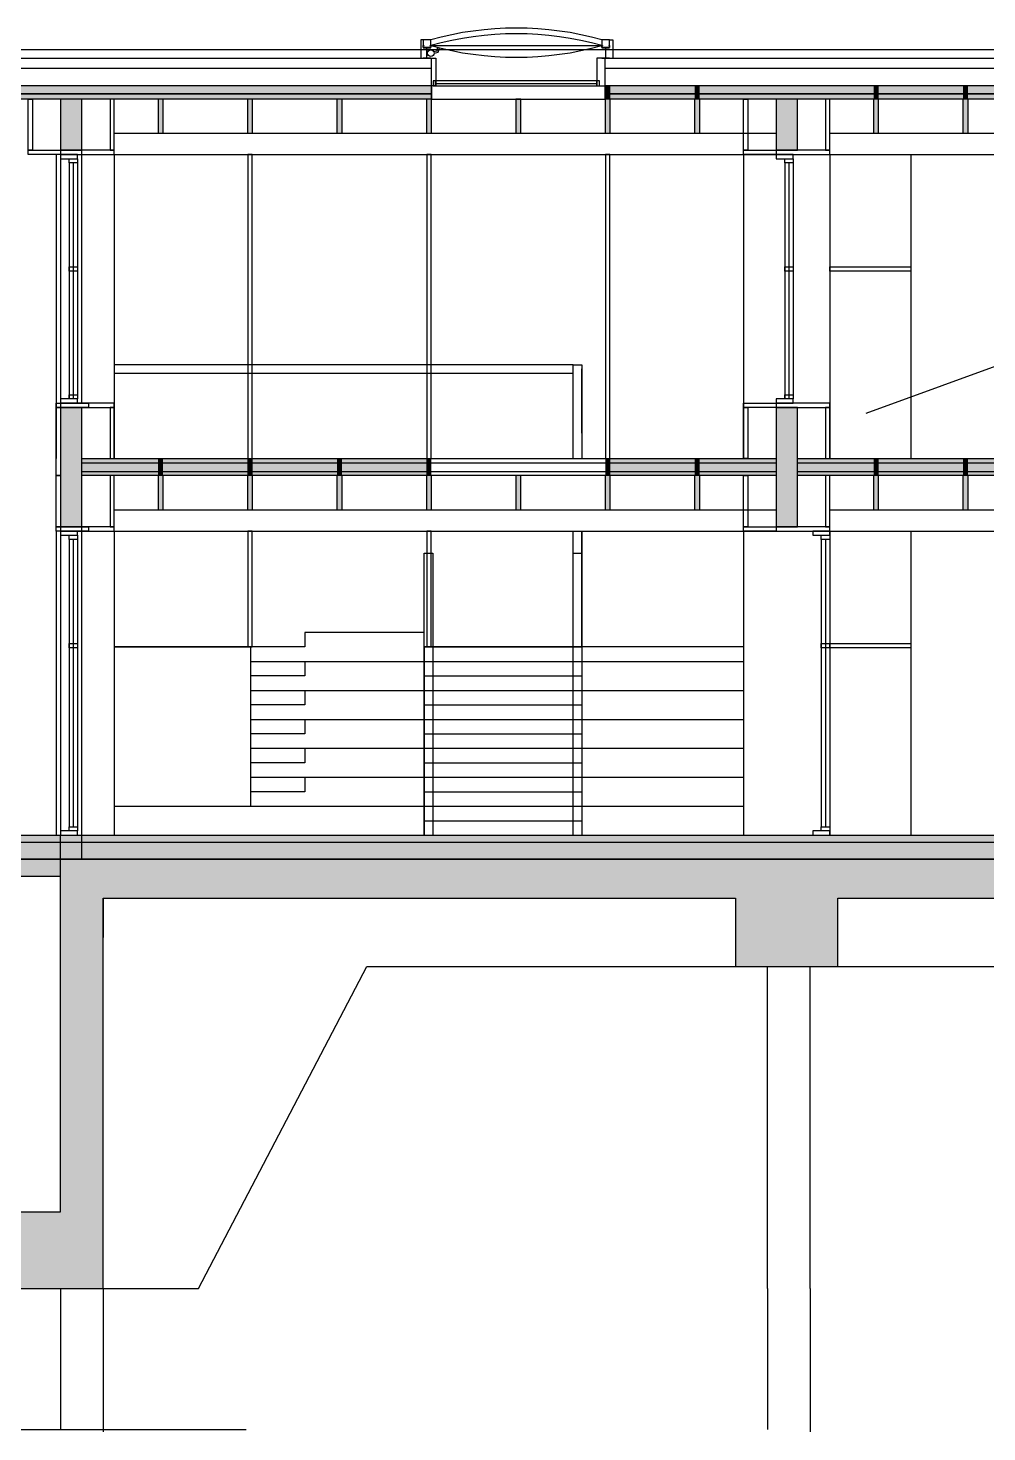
# Model space of a CAD drawing. Extents: x 126 to 1219, y 91 to 1021.
# Drawn here: x 474.7 to 493.46, y 704.18 to 731.64 of the extents above; entities that cross this region are included whole.
import ezdxf

# ---------------------------------------------------------------- set-up
doc = ezdxf.new("R2010")
doc.units = 0
doc.linetypes.add('ACAD_ISO03W100', pattern=[30, 12, -18])
for name, color, linetype in [('-_C_-_WIDOK_RZUT', 253, 'CONTINUOUS'), ('-_E_-_BELKI_01', 50, 'CONTINUOUS'), ('-_E_-_DESKI_ELEW_W_WIDOKU', 253, 'CONTINUOUS'), ('-_E_-_PRZEKR_J___MEMBRANY', 8, 'CONTINUOUS'), ('-_E_-_PRZEKR_J___STOLARKA', 151, 'CONTINUOUS'), ('-_E_-_PRZEKR_J_BELKI_02', 40, 'CONTINUOUS'), ('-_E_-_PRZEKR_J_CIENKA', 253, 'CONTINUOUS'), ('-_E_-_PRZEKR_J_GRUBA', 7, 'CONTINUOUS'), ('-_E_-_PRZEKR_J_PALE', 8, 'CONTINUOUS'), ('-_E_-_PRZEKR_J_WIDOK', 8, 'CONTINUOUS'), ('-_I_-_HATCH', 255, 'CONTINUOUS')]:
    doc.layers.add(name, color=color, linetype=linetype)

# ---------------------------------------------------------------- blocks, each defined once
blk = doc.blocks.new('OKNO_2_PRZEKROJ')
at = {"layer": '-_E_-_PRZEKR_J___STOLARKA'}
for points in [[(1066.838519, 2263.578334), (1066.838519, 2263.628334), (1066.638519, 2263.628334), (1066.638519, 2263.578334)], [(1066.838519, 2263.578334), (1066.838519, 2263.528334), (1066.738519, 2263.528334), (1066.738519, 2263.578334)], [(1066.838519, 2262.308334), (1066.838519, 2262.258334), (1066.738519, 2262.258334), (1066.738519, 2262.308334)], [(1066.838519, 2260.808334), (1066.838519, 2260.758334), (1066.738519, 2260.758334), (1066.738519, 2260.808334)], [(1066.838519, 2260.708334), (1066.838519, 2260.758334), (1066.638519, 2260.758334), (1066.638519, 2260.708334)]]:
    blk.add_lwpolyline(points, close=True, dxfattribs=at)
for points in [[(1066.738519, 2263.528334), (1066.738519, 2260.758334)], [(1066.788519, 2263.528334), (1066.788519, 2260.758334)], [(1066.838519, 2263.528334), (1066.838519, 2260.758334)]]:
    blk.add_lwpolyline(points, dxfattribs=at)
blk = doc.blocks.new('*U13')
at = {"layer": '-_I_-_HATCH'}
for points in [[(1073.033519, 2532.213981), (1073.033519, 2532.373981), (1073.093519, 2532.213981)], [(1073.093519, 2532.213981), (1073.033519, 2532.373981), (1073.093519, 2532.373981)], [(1073.093519, 2532.213981), (1073.093519, 2532.373981), (1074.083519, 2532.213981)], [(1074.083519, 2532.213981), (1073.093519, 2532.373981), (1074.083519, 2532.373981)], [(1074.083519, 2532.213981), (1074.083519, 2532.373981), (1074.143519, 2532.213981)], [(1074.143519, 2532.213981), (1074.083519, 2532.373981), (1074.143519, 2532.373981)], [(1074.143519, 2532.213981), (1074.143519, 2532.373981), (1074.563519, 2532.213981)], [(1074.563519, 2532.213981), (1074.143519, 2532.373981), (1074.563519, 2532.373981)], [(1074.563519, 2532.213981), (1074.563519, 2532.373981), (1075.038519, 2532.213981)], [(1075.038519, 2532.213981), (1074.563519, 2532.373981), (1075.038519, 2532.373981)], [(1075.038519, 2532.213981), (1075.038519, 2532.373981), (1075.290285, 2532.213981)], [(1075.290285, 2532.213981), (1075.038519, 2532.373981), (1075.290285, 2532.373981)], [(1075.290285, 2532.213981), (1075.290285, 2532.373981), (1075.763519, 2532.213981)], [(1075.763519, 2532.213981), (1075.290285, 2532.373981), (1075.763519, 2532.373981)], [(1075.763519, 2532.213981), (1075.763519, 2532.373981), (1076.183519, 2532.213981)], [(1076.183519, 2532.213981), (1075.763519, 2532.373981), (1076.183519, 2532.373981)], [(1076.183519, 2532.213981), (1076.183519, 2532.373981), (1076.243519, 2532.213981)], [(1076.243519, 2532.213981), (1076.183519, 2532.373981), (1076.243519, 2532.373981)], [(1076.243519, 2532.213981), (1076.243519, 2532.373981), (1077.233519, 2532.213981)], [(1077.233519, 2532.213981), (1076.243519, 2532.373981), (1077.233519, 2532.373981)], [(1077.233519, 2532.213981), (1077.233519, 2532.373981), (1077.293519, 2532.213981)], [(1077.293519, 2532.213981), (1077.233519, 2532.373981), (1077.293519, 2532.373981)], [(1077.293519, 2532.213981), (1077.293519, 2532.373981), (1078.283519, 2532.213981)], [(1078.283519, 2532.213981), (1077.293519, 2532.373981), (1078.283519, 2532.373981)], [(1066.638519, 2531.613981), (1066.638519, 2532.213981), (1066.888519, 2531.613981)], [(1066.888519, 2531.613981), (1066.638519, 2532.213981), (1066.888519, 2532.213981)], [(1067.783519, 2531.813981), (1067.783519, 2532.213981), (1067.843519, 2531.813981)], [(1067.843519, 2531.813981), (1067.783519, 2532.213981), (1067.843519, 2532.213981)], [(1068.833519, 2531.813981), (1068.833519, 2532.213981), (1068.893519, 2531.813981)], [(1068.893519, 2531.813981), (1068.833519, 2532.213981), (1068.893519, 2532.213981)], [(1069.883519, 2531.813981), (1069.883519, 2532.213981), (1069.943519, 2531.813981)], [(1069.943519, 2531.813981), (1069.883519, 2532.213981), (1069.943519, 2532.213981)], [(1070.933519, 2531.813981), (1070.933519, 2532.213981), (1070.993519, 2531.813981)], [(1070.993519, 2531.813981), (1070.933519, 2532.213981), (1070.993519, 2532.213981)], [(1071.983519, 2531.813981), (1071.983519, 2532.213981), (1072.043519, 2531.813981)], [(1072.043519, 2531.813981), (1071.983519, 2532.213981), (1072.043519, 2532.213981)], [(1073.033519, 2531.813981), (1073.033519, 2532.213981), (1073.093519, 2531.813981)], [(1073.093519, 2531.813981), (1073.033519, 2532.213981), (1073.093519, 2532.213981)], [(1074.083519, 2531.813981), (1074.083519, 2532.213981), (1074.143519, 2531.813981)], [(1074.143519, 2531.813981), (1074.083519, 2532.213981), (1074.143519, 2532.213981)], [(1075.038519, 2531.613981), (1075.038519, 2532.213981), (1075.290285, 2531.613981)], [(1075.290285, 2531.613981), (1075.038519, 2532.213981), (1075.290285, 2532.213981)], [(1076.183519, 2531.813981), (1076.183519, 2532.213981), (1076.243519, 2531.813981)], [(1076.243519, 2531.813981), (1076.183519, 2532.213981), (1076.243519, 2532.213981)], [(1077.233519, 2531.813981), (1077.233519, 2532.213981), (1077.293519, 2531.813981)], [(1077.293519, 2531.813981), (1077.233519, 2532.213981), (1077.293519, 2532.213981)], [(1066.638519, 2527.193981), (1066.638519, 2528.593981), (1066.888519, 2527.193981)], [(1066.888519, 2527.193981), (1066.638519, 2528.593981), (1066.888519, 2528.593981)], [(1066.888519, 2527.193981), (1066.888519, 2528.593981), (1066.890285, 2527.193981)], [(1066.890285, 2527.193981), (1066.888519, 2528.593981), (1066.890285, 2528.593981)], [(1075.038519, 2527.193981), (1075.038519, 2528.593981), (1075.290285, 2527.193981)], [(1075.290285, 2527.193981), (1075.038519, 2528.593981), (1075.290285, 2528.593981)], [(1066.890285, 2527.793981), (1066.890285, 2527.993981), (1067.138519, 2527.793981)], [(1067.138519, 2527.793981), (1066.890285, 2527.993981), (1067.138519, 2527.993981)], [(1067.138519, 2527.793981), (1067.138519, 2527.993981), (1067.783519, 2527.793981)], [(1067.783519, 2527.793981), (1067.138519, 2527.993981), (1067.783519, 2527.993981)], [(1067.783519, 2527.793981), (1067.783519, 2527.993981), (1067.843519, 2527.793981)], [(1067.843519, 2527.793981), (1067.783519, 2527.993981), (1067.843519, 2527.993981)], [(1067.843519, 2527.793981), (1067.843519, 2527.993981), (1068.833519, 2527.793981)], [(1068.833519, 2527.793981), (1067.843519, 2527.993981), (1068.833519, 2527.993981)], [(1068.833519, 2527.793981), (1068.833519, 2527.993981), (1068.893519, 2527.793981)], [(1068.893519, 2527.793981), (1068.833519, 2527.993981), (1068.893519, 2527.993981)], [(1068.893519, 2527.793981), (1068.893519, 2527.993981), (1069.883519, 2527.793981)], [(1069.883519, 2527.793981), (1068.893519, 2527.993981), (1069.883519, 2527.993981)], [(1069.883519, 2527.793981), (1069.883519, 2527.993981), (1069.943519, 2527.793981)], [(1069.943519, 2527.793981), (1069.883519, 2527.993981), (1069.943519, 2527.993981)], [(1069.943519, 2527.793981), (1069.943519, 2527.993981), (1070.933519, 2527.793981)], [(1070.933519, 2527.793981), (1069.943519, 2527.993981), (1070.933519, 2527.993981)], [(1070.933519, 2527.793981), (1070.933519, 2527.993981), (1070.993519, 2527.793981)], [(1070.993519, 2527.793981), (1070.933519, 2527.993981), (1070.993519, 2527.993981)], [(1073.033519, 2527.793981), (1073.033519, 2527.993981), (1073.093519, 2527.793981)], [(1073.093519, 2527.793981), (1073.033519, 2527.993981), (1073.093519, 2527.993981)], [(1073.093519, 2527.793981), (1073.093519, 2527.993981), (1074.083519, 2527.793981)], [(1074.083519, 2527.793981), (1073.093519, 2527.993981), (1074.083519, 2527.993981)], [(1074.083519, 2527.793981), (1074.083519, 2527.993981), (1074.143519, 2527.793981)], [(1074.143519, 2527.793981), (1074.083519, 2527.993981), (1074.143519, 2527.993981)], [(1074.143519, 2527.793981), (1074.143519, 2527.993981), (1074.563519, 2527.793981)], [(1074.563519, 2527.793981), (1074.143519, 2527.993981), (1074.563519, 2527.993981)], [(1074.563519, 2527.793981), (1074.563519, 2527.993981), (1075.038519, 2527.793981)], [(1075.038519, 2527.793981), (1074.563519, 2527.993981), (1075.038519, 2527.993981)], [(1075.290285, 2527.793981), (1075.290285, 2527.993981), (1075.763519, 2527.793981)], [(1075.763519, 2527.793981), (1075.290285, 2527.993981), (1075.763519, 2527.993981)], [(1075.763519, 2527.793981), (1075.763519, 2527.993981), (1076.183519, 2527.793981)], [(1076.183519, 2527.793981), (1075.763519, 2527.993981), (1076.183519, 2527.993981)], [(1076.183519, 2527.793981), (1076.183519, 2527.993981), (1076.243519, 2527.793981)], [(1076.243519, 2527.793981), (1076.183519, 2527.993981), (1076.243519, 2527.993981)], [(1076.243519, 2527.793981), (1076.243519, 2527.993981), (1077.233519, 2527.793981)], [(1077.233519, 2527.793981), (1076.243519, 2527.993981), (1077.233519, 2527.993981)], [(1077.233519, 2527.793981), (1077.233519, 2527.993981), (1077.293519, 2527.793981)], [(1077.293519, 2527.793981), (1077.233519, 2527.993981), (1077.293519, 2527.993981)], [(1077.293519, 2527.793981), (1077.293519, 2527.993981), (1078.283519, 2527.793981)], [(1078.283519, 2527.793981), (1077.293519, 2527.993981), (1078.283519, 2527.993981)], [(1067.783519, 2527.393981), (1067.783519, 2527.793981), (1067.843519, 2527.393981)], [(1067.843519, 2527.393981), (1067.783519, 2527.793981), (1067.843519, 2527.793981)], [(1068.833519, 2527.393981), (1068.833519, 2527.793981), (1068.893519, 2527.393981)], [(1068.893519, 2527.393981), (1068.833519, 2527.793981), (1068.893519, 2527.793981)], [(1069.883519, 2527.393981), (1069.883519, 2527.793981), (1069.943519, 2527.393981)], [(1069.943519, 2527.393981), (1069.883519, 2527.793981), (1069.943519, 2527.793981)], [(1070.933519, 2527.393981), (1070.933519, 2527.793981), (1070.993519, 2527.393981)], [(1070.993519, 2527.393981), (1070.933519, 2527.793981), (1070.993519, 2527.793981)], [(1071.983519, 2527.393981), (1071.983519, 2527.793981), (1072.043519, 2527.393981)], [(1072.043519, 2527.393981), (1071.983519, 2527.793981), (1072.043519, 2527.793981)], [(1073.033519, 2527.393981), (1073.033519, 2527.793981), (1073.093519, 2527.393981)], [(1073.093519, 2527.393981), (1073.033519, 2527.793981), (1073.093519, 2527.793981)], [(1074.083519, 2527.393981), (1074.083519, 2527.793981), (1074.143519, 2527.393981)], [(1074.143519, 2527.393981), (1074.083519, 2527.793981), (1074.143519, 2527.793981)], [(1076.183519, 2527.393981), (1076.183519, 2527.793981), (1076.243519, 2527.393981)], [(1076.243519, 2527.393981), (1076.183519, 2527.793981), (1076.243519, 2527.793981)], [(1077.233519, 2527.393981), (1077.233519, 2527.793981), (1077.293519, 2527.393981)], [(1077.293519, 2527.393981), (1077.233519, 2527.793981), (1077.293519, 2527.793981)], [(1065.743519, 2523.293981), (1065.743519, 2523.573981), (1066.638519, 2523.293981)], [(1066.638519, 2523.293981), (1065.743519, 2523.573981), (1066.638519, 2523.573981)], [(1066.638519, 2523.293981), (1066.638519, 2523.573981), (1066.888519, 2523.293981)], [(1066.888519, 2523.293981), (1066.638519, 2523.573981), (1066.888519, 2523.573981)], [(1066.888519, 2523.293981), (1066.888519, 2523.573981), (1066.890285, 2523.293981)], [(1066.890285, 2523.293981), (1066.888519, 2523.573981), (1066.890285, 2523.573981)], [(1066.890285, 2523.293981), (1066.890285, 2523.573981), (1067.138519, 2523.293981)], [(1067.138519, 2523.293981), (1066.890285, 2523.573981), (1067.138519, 2523.573981)], [(1067.138519, 2523.293981), (1067.138519, 2523.573981), (1067.783519, 2523.293981)], [(1067.783519, 2523.293981), (1067.138519, 2523.573981), (1067.783519, 2523.573981)], [(1067.783519, 2523.293981), (1067.783519, 2523.573981), (1067.843519, 2523.293981)], [(1067.843519, 2523.293981), (1067.783519, 2523.573981), (1067.843519, 2523.573981)], [(1067.843519, 2523.293981), (1067.843519, 2523.573981), (1068.833519, 2523.293981)], [(1068.833519, 2523.293981), (1067.843519, 2523.573981), (1068.833519, 2523.573981)], [(1068.833519, 2523.293981), (1068.833519, 2523.573981), (1068.893519, 2523.293981)], [(1068.893519, 2523.293981), (1068.833519, 2523.573981), (1068.893519, 2523.573981)], [(1068.893519, 2523.293981), (1068.893519, 2523.573981), (1069.883519, 2523.293981)], [(1069.883519, 2523.293981), (1068.893519, 2523.573981), (1069.883519, 2523.573981)], [(1069.883519, 2523.293981), (1069.883519, 2523.573981), (1069.943519, 2523.293981)], [(1069.943519, 2523.293981), (1069.883519, 2523.573981), (1069.943519, 2523.573981)], [(1069.943519, 2523.293981), (1069.943519, 2523.573981), (1070.933519, 2523.293981)], [(1070.933519, 2523.293981), (1069.943519, 2523.573981), (1070.933519, 2523.573981)], [(1070.933519, 2523.293981), (1070.933519, 2523.573981), (1070.993519, 2523.293981)], [(1070.993519, 2523.293981), (1070.933519, 2523.573981), (1070.993519, 2523.573981)], [(1070.993519, 2523.293981), (1070.993519, 2523.573981), (1071.983519, 2523.293981)], [(1071.983519, 2523.293981), (1070.993519, 2523.573981), (1071.983519, 2523.573981)], [(1071.983519, 2523.293981), (1071.983519, 2523.573981), (1072.043519, 2523.293981)], [(1072.043519, 2523.293981), (1071.983519, 2523.573981), (1072.043519, 2523.573981)], [(1072.043519, 2523.293981), (1072.043519, 2523.573981), (1073.033519, 2523.293981)], [(1073.033519, 2523.293981), (1072.043519, 2523.573981), (1073.033519, 2523.573981)], [(1073.033519, 2523.293981), (1073.033519, 2523.573981), (1073.093519, 2523.293981)], [(1073.093519, 2523.293981), (1073.033519, 2523.573981), (1073.093519, 2523.573981)], [(1073.093519, 2523.293981), (1073.093519, 2523.573981), (1074.083519, 2523.293981)], [(1074.083519, 2523.293981), (1073.093519, 2523.573981), (1074.083519, 2523.573981)], [(1074.083519, 2523.293981), (1074.083519, 2523.573981), (1074.143519, 2523.293981)], [(1074.143519, 2523.293981), (1074.083519, 2523.573981), (1074.143519, 2523.573981)], [(1074.143519, 2523.293981), (1074.143519, 2523.573981), (1074.563519, 2523.293981)], [(1074.563519, 2523.293981), (1074.143519, 2523.573981), (1074.563519, 2523.573981)], [(1074.563519, 2523.293981), (1074.563519, 2523.573981), (1075.038519, 2523.293981)], [(1075.038519, 2523.293981), (1074.563519, 2523.573981), (1075.038519, 2523.573981)], [(1075.038519, 2523.293981), (1075.038519, 2523.573981), (1075.290285, 2523.293981)], [(1075.290285, 2523.293981), (1075.038519, 2523.573981), (1075.290285, 2523.573981)], [(1075.290285, 2523.293981), (1075.290285, 2523.573981), (1075.763519, 2523.293981)], [(1075.763519, 2523.293981), (1075.290285, 2523.573981), (1075.763519, 2523.573981)], [(1075.763519, 2523.293981), (1075.763519, 2523.573981), (1076.183519, 2523.293981)], [(1076.183519, 2523.293981), (1075.763519, 2523.573981), (1076.183519, 2523.573981)], [(1076.183519, 2523.293981), (1076.183519, 2523.573981), (1076.243519, 2523.293981)], [(1076.243519, 2523.293981), (1076.183519, 2523.573981), (1076.243519, 2523.573981)], [(1076.243519, 2523.293981), (1076.243519, 2523.573981), (1077.233519, 2523.293981)], [(1077.233519, 2523.293981), (1076.243519, 2523.573981), (1077.233519, 2523.573981)], [(1077.233519, 2523.293981), (1077.233519, 2523.573981), (1077.293519, 2523.293981)], [(1077.293519, 2523.293981), (1077.233519, 2523.573981), (1077.293519, 2523.573981)], [(1077.293519, 2523.293981), (1077.293519, 2523.573981), (1078.283519, 2523.293981)], [(1078.283519, 2523.293981), (1077.293519, 2523.573981), (1078.283519, 2523.573981)], [(1065.743519, 2523.093981), (1065.743519, 2523.293981), (1066.638519, 2523.093981)], [(1066.638519, 2523.093981), (1065.743519, 2523.293981), (1066.638519, 2523.293981)], [(1066.638519, 2518.253981), (1066.638519, 2523.293981), (1066.888519, 2518.253981)], [(1066.888519, 2518.253981), (1066.638519, 2523.293981), (1066.888519, 2523.293981)], [(1066.888519, 2518.253981), (1066.888519, 2523.293981), (1066.890285, 2518.253981)], [(1066.890285, 2518.253981), (1066.888519, 2523.293981), (1066.890285, 2523.293981)], [(1066.890285, 2518.253981), (1066.890285, 2523.293981), (1067.138519, 2518.253981)], [(1067.138519, 2518.253981), (1066.890285, 2523.293981), (1067.138519, 2523.293981)], [(1067.138519, 2522.833981), (1067.138519, 2523.293981), (1067.783519, 2522.833981)], [(1067.783519, 2522.833981), (1067.138519, 2523.293981), (1067.783519, 2523.293981)], [(1067.783519, 2522.833981), (1067.783519, 2523.293981), (1067.843519, 2522.833981)], [(1067.843519, 2522.833981), (1067.783519, 2523.293981), (1067.843519, 2523.293981)], [(1067.843519, 2522.833981), (1067.843519, 2523.293981), (1068.833519, 2522.833981)], [(1068.833519, 2522.833981), (1067.843519, 2523.293981), (1068.833519, 2523.293981)], [(1068.833519, 2522.833981), (1068.833519, 2523.293981), (1068.893519, 2522.833981)], [(1068.893519, 2522.833981), (1068.833519, 2523.293981), (1068.893519, 2523.293981)], [(1068.893519, 2522.833981), (1068.893519, 2523.293981), (1069.883519, 2522.833981)], [(1069.883519, 2522.833981), (1068.893519, 2523.293981), (1069.883519, 2523.293981)], [(1069.883519, 2522.833981), (1069.883519, 2523.293981), (1069.943519, 2522.833981)], [(1069.943519, 2522.833981), (1069.883519, 2523.293981), (1069.943519, 2523.293981)], [(1069.943519, 2522.833981), (1069.943519, 2523.293981), (1070.933519, 2522.833981)], [(1070.933519, 2522.833981), (1069.943519, 2523.293981), (1070.933519, 2523.293981)], [(1070.933519, 2522.833981), (1070.933519, 2523.293981), (1070.993519, 2522.833981)], [(1070.993519, 2522.833981), (1070.933519, 2523.293981), (1070.993519, 2523.293981)], [(1070.993519, 2522.833981), (1070.993519, 2523.293981), (1071.983519, 2522.833981)], [(1071.983519, 2522.833981), (1070.993519, 2523.293981), (1071.983519, 2523.293981)], [(1071.983519, 2522.833981), (1071.983519, 2523.293981), (1072.043519, 2522.833981)], [(1072.043519, 2522.833981), (1071.983519, 2523.293981), (1072.043519, 2523.293981)], [(1072.043519, 2522.833981), (1072.043519, 2523.293981), (1073.033519, 2522.833981)], [(1073.033519, 2522.833981), (1072.043519, 2523.293981), (1073.033519, 2523.293981)], [(1073.033519, 2522.833981), (1073.033519, 2523.293981), (1073.093519, 2522.833981)], [(1073.093519, 2522.833981), (1073.033519, 2523.293981), (1073.093519, 2523.293981)], [(1073.093519, 2522.833981), (1073.093519, 2523.293981), (1074.083519, 2522.833981)], [(1074.083519, 2522.833981), (1073.093519, 2523.293981), (1074.083519, 2523.293981)], [(1074.083519, 2522.833981), (1074.083519, 2523.293981), (1074.143519, 2522.833981)], [(1074.143519, 2522.833981), (1074.083519, 2523.293981), (1074.143519, 2523.293981)], [(1074.143519, 2522.833981), (1074.143519, 2523.293981), (1074.563519, 2522.833981)], [(1074.563519, 2522.833981), (1074.143519, 2523.293981), (1074.563519, 2523.293981)], [(1074.563519, 2522.833981), (1074.563519, 2523.293981), (1075.038519, 2522.833981)], [(1075.038519, 2522.833981), (1074.563519, 2523.293981), (1075.038519, 2523.293981)], [(1075.038519, 2522.833981), (1075.038519, 2523.293981), (1075.290285, 2522.833981)], [(1075.290285, 2522.833981), (1075.038519, 2523.293981), (1075.290285, 2523.293981)], [(1075.290285, 2522.833981), (1075.290285, 2523.293981), (1075.763519, 2522.833981)], [(1075.763519, 2522.833981), (1075.290285, 2523.293981), (1075.763519, 2523.293981)], [(1075.763519, 2522.833981), (1075.763519, 2523.293981), (1076.183519, 2522.833981)], [(1076.183519, 2522.833981), (1075.763519, 2523.293981), (1076.183519, 2523.293981)], [(1076.183519, 2522.833981), (1076.183519, 2523.293981), (1076.243519, 2522.833981)], [(1076.243519, 2522.833981), (1076.183519, 2523.293981), (1076.243519, 2523.293981)], [(1076.243519, 2522.833981), (1076.243519, 2523.293981), (1077.233519, 2522.833981)], [(1077.233519, 2522.833981), (1076.243519, 2523.293981), (1077.233519, 2523.293981)], [(1077.233519, 2522.833981), (1077.233519, 2523.293981), (1077.293519, 2522.833981)], [(1077.293519, 2522.833981), (1077.233519, 2523.293981), (1077.293519, 2523.293981)], [(1077.293519, 2522.833981), (1077.293519, 2523.293981), (1078.283519, 2522.833981)], [(1078.283519, 2522.833981), (1077.293519, 2523.293981), (1078.283519, 2523.293981)], [(1074.563519, 2522.033981), (1074.563519, 2522.833981), (1075.038519, 2522.033981)], [(1075.038519, 2522.033981), (1074.563519, 2522.833981), (1075.038519, 2522.833981)], [(1075.038519, 2522.033981), (1075.038519, 2522.833981), (1075.290285, 2522.033981)], [(1075.290285, 2522.033981), (1075.038519, 2522.833981), (1075.290285, 2522.833981)], [(1075.290285, 2522.033981), (1075.290285, 2522.833981), (1075.763519, 2522.033981)], [(1075.763519, 2522.033981), (1075.290285, 2522.833981), (1075.763519, 2522.833981)], [(1065.743519, 2518.253981), (1065.743519, 2519.153981), (1066.638519, 2518.253981)], [(1066.638519, 2518.253981), (1065.743519, 2519.153981), (1066.638519, 2519.153981)]]:
    blk.add_solid(points, dxfattribs=at)
blk = doc.blocks.new('*U45')
at = {"layer": '-_I_-_HATCH'}
for points in [[(1058.238519, 2532.213981), (1058.238519, 2532.373981), (1070.993519, 2532.213981)], [(1070.993519, 2532.213981), (1058.238519, 2532.373981), (1070.993519, 2532.373981)]]:
    blk.add_solid(points, dxfattribs=at)
blk = doc.blocks.new('PRZEKR_J_HATCH_OBRYS')
at = {"layer": '-_I_-_HATCH'}
blk.add_lwpolyline([(1058.238519, 2532.373981), (1070.993519, 2532.373981), (1070.993519, 2532.213981), (1058.238519, 2532.213981)], close=True, dxfattribs=at)
for name in ['*U13', '*U45']:
    blk.add_blockref(name, (0, 0), dxfattribs=at)
blk = doc.blocks.new('PRZEKR_J_A')
at = {"layer": '-_E_-_BELKI_01'}
for points in [[(1066.638519, 2263.678334), (1066.890285, 2263.678334), (1066.890285, 2264.278334), (1066.638519, 2264.278334)], [(1075.038519, 2263.678334), (1075.290285, 2263.678334), (1075.290285, 2264.278334), (1075.038519, 2264.278334)]]:
    blk.add_lwpolyline(points, close=True, dxfattribs=at)
for points in [[(1066.890285, 2259.858334), (1066.890285, 2260.658334), (1066.638519, 2260.658334), (1066.638519, 2259.858334)], [(1075.290285, 2259.858334), (1075.290285, 2260.658334), (1075.038519, 2260.658334), (1075.038519, 2259.858334)], [(1066.638519, 2259.258334), (1066.890285, 2259.258334), (1066.890285, 2259.858334)], [(1075.038519, 2259.858334), (1075.038519, 2259.258334), (1075.290285, 2259.258334), (1075.290285, 2259.858334)]]:
    blk.add_lwpolyline(points, dxfattribs=at)
at = {"layer": '-_E_-_DESKI_ELEW_W_WIDOKU'}
for points in [[(1068.838519, 2260.058334), (1068.888519, 2260.058334), (1068.888519, 2263.628334), (1068.838519, 2263.628334)], [(1070.939402, 2260.058334), (1070.989402, 2260.058334), (1070.989402, 2263.628334), (1070.939402, 2263.628334)], [(1073.038519, 2260.058334), (1073.088519, 2260.058334), (1073.088519, 2263.628334), (1073.038519, 2263.628334)], [(1068.838519, 2257.848334), (1068.888519, 2257.848334), (1068.888519, 2259.208334), (1068.838519, 2259.208334)], [(1070.939402, 2257.848334), (1070.989402, 2257.848334), (1070.989402, 2259.208334), (1070.939402, 2259.208334)]]:
    blk.add_lwpolyline(points, close=True, dxfattribs=at)
at = {"layer": '-_E_-_PRZEKR_J___MEMBRANY'}
blk.add_lwpolyline([(1070.98547, 2264.906696), (1072.99547, 2264.906696)], dxfattribs=at)
for centre, start, end in [((1071.99047, 2261.312221), 74.379231, 105.620769), ((1071.99047, 2268.501171), 254.379231, 285.620769)]:
    blk.add_arc(centre, 3.732328, start, end, dxfattribs=at)
at = {"layer": '-_E_-_PRZEKR_J___STOLARKA'}
for points in [[(1071.01547, 2264.43228), (1072.93547, 2264.43228), (1072.93547, 2264.49228), (1071.01547, 2264.49228)], [(1071.046744, 2264.492293), (1071.016737, 2264.49228), (1071.016737, 2264.43228), (1071.046744, 2264.432293)], [(1072.965477, 2264.492293), (1072.93547, 2264.49228), (1072.93547, 2264.43228), (1072.965477, 2264.432293)], [(1066.838519, 2259.158334), (1066.838519, 2259.208334), (1066.638519, 2259.208334), (1066.638519, 2259.158334)], [(1075.670285, 2259.158334), (1075.670285, 2259.208334), (1075.470285, 2259.208334), (1075.470285, 2259.158334)], [(1066.838519, 2259.158334), (1066.838519, 2259.108334), (1066.738519, 2259.108334), (1066.738519, 2259.158334)], [(1075.670285, 2259.158334), (1075.670285, 2259.108334), (1075.570285, 2259.108334), (1075.570285, 2259.158334)], [(1066.838519, 2257.888334), (1066.838519, 2257.838334), (1066.738519, 2257.838334), (1066.738519, 2257.888334)], [(1075.670285, 2257.888334), (1075.670285, 2257.838334), (1075.570285, 2257.838334), (1075.570285, 2257.888334)], [(1066.838519, 2255.738334), (1066.838519, 2255.688334), (1066.738519, 2255.688334), (1066.738519, 2255.738334)], [(1075.670285, 2255.738334), (1075.670285, 2255.688334), (1075.570285, 2255.688334), (1075.570285, 2255.738334)], [(1066.838519, 2255.638334), (1066.838519, 2255.688334), (1066.638519, 2255.688334), (1066.638519, 2255.638334)], [(1075.670285, 2255.638334), (1075.670285, 2255.688334), (1075.470285, 2255.688334), (1075.470285, 2255.638334)]]:
    blk.add_lwpolyline(points, close=True, dxfattribs=at)
for points in [[(1071.046744, 2264.46228), (1072.93547, 2264.46228)], [(1066.738519, 2259.108334), (1066.738519, 2255.738334)], [(1066.788519, 2259.108334), (1066.788519, 2255.738334)], [(1066.838519, 2259.108334), (1066.838519, 2255.738334)], [(1075.570285, 2259.108334), (1075.570285, 2255.738334)], [(1075.620285, 2259.108334), (1075.620285, 2255.738334)], [(1075.670285, 2259.108334), (1075.670285, 2255.738334)]]:
    blk.add_lwpolyline(points, dxfattribs=at)
at = {"layer": '-_E_-_PRZEKR_J_BELKI_02'}
for points in [[(1067.783519, 2264.278334), (1067.783519, 2263.878334), (1067.843519, 2263.878334), (1067.843519, 2264.278334)], [(1068.833519, 2264.278334), (1068.833519, 2263.878334), (1068.893519, 2263.878334), (1068.893519, 2264.278334)], [(1069.883519, 2264.278334), (1069.883519, 2263.878334), (1069.943519, 2263.878334), (1069.943519, 2264.278334)], [(1070.933519, 2264.278334), (1070.933519, 2263.878334), (1070.993519, 2263.878334), (1070.993519, 2264.278334)], [(1071.983519, 2264.278334), (1071.983519, 2263.878334), (1072.043519, 2263.878334), (1072.043519, 2264.278334)], [(1073.033519, 2264.278334), (1073.033519, 2263.878334), (1073.093519, 2263.878334), (1073.093519, 2264.278334)], [(1074.083519, 2264.278334), (1074.083519, 2263.878334), (1074.143519, 2263.878334), (1074.143519, 2264.278334)], [(1076.183519, 2264.278334), (1076.183519, 2263.878334), (1076.243519, 2263.878334), (1076.243519, 2264.278334)], [(1077.233519, 2264.278334), (1077.233519, 2263.878334), (1077.293519, 2263.878334), (1077.293519, 2264.278334)], [(1067.783519, 2259.858334), (1067.783519, 2259.458334), (1067.843519, 2259.458334), (1067.843519, 2259.858334)], [(1068.833519, 2259.858334), (1068.833519, 2259.458334), (1068.893519, 2259.458334), (1068.893519, 2259.858334)], [(1069.883519, 2259.858334), (1069.883519, 2259.458334), (1069.943519, 2259.458334), (1069.943519, 2259.858334)], [(1070.933519, 2259.858334), (1070.933519, 2259.458334), (1070.993519, 2259.458334), (1070.993519, 2259.858334)], [(1071.983519, 2259.858334), (1071.983519, 2259.458334), (1072.043519, 2259.458334), (1072.043519, 2259.858334)], [(1073.033519, 2259.858334), (1073.033519, 2259.458334), (1073.093519, 2259.458334), (1073.093519, 2259.858334)], [(1074.083519, 2259.858334), (1074.083519, 2259.458334), (1074.143519, 2259.458334), (1074.143519, 2259.858334)], [(1076.183519, 2259.858334), (1076.183519, 2259.458334), (1076.243519, 2259.458334), (1076.243519, 2259.858334)], [(1077.233519, 2259.858334), (1077.233519, 2259.458334), (1077.293519, 2259.458334), (1077.293519, 2259.858334)]]:
    blk.add_lwpolyline(points, close=True, dxfattribs=at)
at = {"layer": '-_E_-_PRZEKR_J_CIENKA', "linetype": 'ACAD_ISO03W100'}
blk.add_lwpolyline([(1085.567816, 2264.036296), (1076.093417, 2260.587897)], dxfattribs=at)
at = {"layer": '-_E_-_PRZEKR_J_CIENKA'}
for points in [[(1066.890285, 2260.008334), (1075.038519, 2260.008334)], [(1075.290285, 2260.008334), (1082.838519, 2260.008334)], [(1066.890285, 2259.908334), (1075.038519, 2259.908334)], [(1075.290285, 2259.908334), (1083.688519, 2259.908334)], [(1059.088519, 2255.558334), (1082.838519, 2255.558334)]]:
    blk.add_lwpolyline(points, dxfattribs=at)
at = {"layer": '-_E_-_PRZEKR_J_GRUBA'}
for points in [[(1070.89547, 2264.973472), (1070.866956, 2264.973472), (1070.866956, 2264.758334)], [(1073.08547, 2264.973472), (1073.12193, 2264.973472), (1073.12193, 2264.758334)], [(1070.974554, 2264.901932), (1070.98547, 2264.906696), (1070.98547, 2264.882318), (1070.89547, 2264.882318), (1070.89547, 2264.906696), (1070.906139, 2264.901932)], [(1070.98547, 2264.758334), (1070.89547, 2264.758334), (1070.94047, 2264.758334), (1070.94047, 2264.878334), (1070.98547, 2264.878334), (1070.89547, 2264.878334), (1070.94047, 2264.878334)], [(1073.074554, 2264.901932), (1073.08547, 2264.906696), (1073.08547, 2264.882318), (1072.99547, 2264.882318), (1072.99547, 2264.906696), (1073.006139, 2264.901932)], [(1073.08547, 2264.758334), (1072.99547, 2264.758334), (1073.04047, 2264.758334), (1073.04047, 2264.878334), (1073.08547, 2264.878334), (1072.99547, 2264.878334), (1073.04047, 2264.878334)], [(1070.993519, 2264.638334), (1058.238519, 2264.638334), (1058.238519, 2264.438334)], [(1058.488519, 2264.638334), (1058.488519, 2264.758334), (1070.993519, 2264.758334)], [(1070.94047, 2264.758334), (1071.046737, 2264.758334), (1071.046787, 2264.492293)], [(1070.993519, 2264.278334), (1070.993519, 2264.758334)], [(1073.04047, 2264.758334), (1072.934203, 2264.758334), (1072.93547, 2264.49228)], [(1073.033519, 2264.758334), (1083.438519, 2264.758334)], [(1073.033519, 2264.278334), (1073.033519, 2264.758334)], [(1073.033519, 2264.438334), (1083.688519, 2264.438334), (1083.688519, 2264.638334), (1073.033519, 2264.638334)], [(1058.238519, 2264.438334), (1070.993519, 2264.438334)], [(1070.993519, 2264.338334), (1058.238519, 2264.338334), (1058.238519, 2264.438334), (1070.993519, 2264.438334)], [(1071.046787, 2264.49228), (1071.046744, 2264.432293), (1070.993519, 2264.432293)], [(1073.033519, 2264.438334), (1083.688519, 2264.438334), (1083.688519, 2264.338334), (1073.033519, 2264.338334)], [(1070.993519, 2264.278334), (1058.238519, 2264.278334), (1058.238519, 2264.338334), (1070.993519, 2264.338334)], [(1072.93547, 2264.43228), (1073.033519, 2264.43228)], [(1073.033519, 2264.338334), (1083.688519, 2264.338334), (1083.688519, 2264.278334), (1073.033519, 2264.278334)], [(1066.890285, 2259.858334), (1066.890285, 2260.058334), (1075.038519, 2260.058334)], [(1075.290285, 2260.058334), (1083.688519, 2260.058334), (1083.688519, 2259.858334)], [(1066.638519, 2259.858334), (1066.638519, 2259.258334), (1066.890285, 2259.258334), (1066.890285, 2259.858334)], [(1075.038519, 2259.858334), (1066.890285, 2259.858334)], [(1083.438519, 2259.858334), (1075.290285, 2259.858334)], [(1058.238519, 2255.638334), (1083.563519, 2255.638334), (1083.688519, 2255.638334)], [(1058.238519, 2255.358334), (1058.238519, 2255.638334), (1083.688519, 2255.638334), (1083.688519, 2255.358334), (1058.238519, 2255.358334)], [(1058.238519, 2255.638334), (1058.238519, 2250.318334), (1067.138519, 2250.318334), (1067.138519, 2254.898334)], [(1058.488519, 2255.638334), (1058.488519, 2251.218334), (1066.638519, 2251.218334), (1066.638519, 2255.638334)], [(1066.888519, 2255.358334), (1066.888519, 2255.638334)], [(1058.238519, 2255.358334), (1083.563519, 2255.358334), (1083.688519, 2255.358334)], [(1066.638519, 2255.358334), (1058.488519, 2255.358334), (1058.488519, 2255.158334), (1066.638519, 2255.158334)], [(1067.138519, 2254.898334), (1067.138519, 2254.438334)], [(1067.138519, 2254.898334), (1074.563519, 2254.898334)], [(1074.563519, 2254.898334), (1074.563519, 2254.098334), (1075.763519, 2254.098334), (1075.763519, 2254.898334)], [(1075.763519, 2254.898334), (1082.488519, 2254.898334), (1082.488519, 2254.898334)]]:
    blk.add_lwpolyline(points, dxfattribs=at)
for points in [[(1066.258519, 2263.678334), (1066.258519, 2264.278334), (1066.308519, 2264.278334), (1066.308519, 2263.678334)], [(1066.638519, 2263.678334), (1066.890285, 2263.678334), (1066.890285, 2264.278334), (1066.638519, 2264.278334)], [(1066.638519, 2263.678334), (1066.890285, 2263.678334), (1066.890285, 2264.278334), (1066.638519, 2264.278334)], [(1067.270285, 2263.678334), (1067.270285, 2264.278334), (1067.220285, 2264.278334), (1067.220285, 2263.678334)], [(1074.658519, 2263.678334), (1074.658519, 2264.278334), (1074.708519, 2264.278334), (1074.708519, 2263.678334)], [(1075.670285, 2263.678334), (1075.670285, 2264.278334), (1075.620285, 2264.278334), (1075.620285, 2263.678334)], [(1066.638519, 2263.628334), (1066.258519, 2263.628334), (1066.258519, 2263.678334), (1066.638519, 2263.678334)], [(1066.638519, 2263.628334), (1067.270285, 2263.628334), (1067.270285, 2263.678334), (1066.638519, 2263.678334)], [(1075.038519, 2263.628334), (1074.658519, 2263.628334), (1074.658519, 2263.678334), (1075.038519, 2263.678334)], [(1075.038519, 2263.628334), (1075.670285, 2263.628334), (1075.670285, 2263.678334), (1075.038519, 2263.678334)], [(1066.968519, 2260.658334), (1066.588519, 2260.658334), (1066.588519, 2260.708334), (1066.968519, 2260.708334)], [(1066.588519, 2259.858334), (1066.588519, 2260.658334), (1066.638519, 2260.658334), (1066.638519, 2259.858334)], [(1066.638519, 2260.658334), (1067.270285, 2260.658334), (1067.270285, 2260.708334), (1066.638519, 2260.708334)], [(1067.270285, 2260.058334), (1067.270285, 2260.658334), (1067.220285, 2260.658334), (1067.220285, 2260.058334)], [(1075.038519, 2260.658334), (1074.658519, 2260.658334), (1074.658519, 2260.708334), (1075.038519, 2260.708334)], [(1074.658519, 2260.058334), (1074.658519, 2260.658334), (1074.708519, 2260.658334), (1074.708519, 2260.058334)], [(1075.038519, 2260.658334), (1075.670285, 2260.658334), (1075.670285, 2260.708334), (1075.038519, 2260.708334)], [(1075.670285, 2260.058334), (1075.670285, 2260.658334), (1075.620285, 2260.658334), (1075.620285, 2260.058334)], [(1066.588519, 2259.258334), (1066.588519, 2259.858334), (1066.638519, 2259.858334), (1066.638519, 2259.258334)], [(1067.270285, 2259.258334), (1067.270285, 2259.858334), (1067.220285, 2259.858334), (1067.220285, 2259.258334)], [(1074.658519, 2259.258334), (1074.658519, 2259.858334), (1074.708519, 2259.858334), (1074.708519, 2259.258334)], [(1075.670285, 2259.258334), (1075.670285, 2259.858334), (1075.620285, 2259.858334), (1075.620285, 2259.258334)], [(1066.968519, 2259.208334), (1066.588519, 2259.208334), (1066.588519, 2259.258334), (1066.968519, 2259.258334)], [(1066.638519, 2259.208334), (1067.270285, 2259.208334), (1067.270285, 2259.258334), (1066.638519, 2259.258334)], [(1075.038519, 2259.208334), (1074.658519, 2259.208334), (1074.658519, 2259.258334), (1075.038519, 2259.258334)], [(1075.038519, 2259.208334), (1075.670285, 2259.208334), (1075.670285, 2259.258334), (1075.038519, 2259.258334)]]:
    blk.add_lwpolyline(points, close=True, dxfattribs=at)
at = {"layer": '-_E_-_PRZEKR_J_PALE', "linetype": 'ACAD_ISO03W100'}
for points in [[(1074.939004, 2250.318334), (1074.939004, 2254.098334)], [(1075.439004, 2250.318334), (1075.439004, 2254.098334)], [(1066.638519, 2250.318334), (1066.638519, 2248.663277)], [(1067.138519, 2250.318334), (1067.138519, 2248.635533)], [(1074.939004, 2250.318334), (1074.939004, 2248.663277)], [(1075.439004, 2250.318334), (1075.439004, 2248.635533)]]:
    blk.add_lwpolyline(points, dxfattribs=at)
at = {"layer": '-_E_-_PRZEKR_J_WIDOK'}
for points in [[(1070.98547, 2264.906696), (1070.98547, 2264.973472), (1070.89547, 2264.973472), (1070.89547, 2264.906696)], [(1073.08547, 2264.906696), (1073.08547, 2264.973472), (1072.99547, 2264.973472), (1072.99547, 2264.906696)], [(1058.488519, 2264.858334), (1083.438519, 2264.858334)], [(1071.018982, 2264.836331), (1071.058879, 2264.843758), (1071.069629, 2264.885961)], [(1071.023972, 2264.818094), (1071.074166, 2264.827439), (1071.087784, 2264.880906)], [(1070.993519, 2264.278334), (1073.033519, 2264.278334)], [(1067.270285, 2263.878334), (1075.038519, 2263.878334)], [(1075.670285, 2263.878334), (1083.438519, 2263.878334)], [(1066.588519, 2263.628334), (1066.588519, 2260.058334)], [(1067.270285, 2263.628334), (1067.270285, 2260.058334)], [(1067.270285, 2263.628334), (1075.038519, 2263.628334)], [(1074.658519, 2263.628334), (1074.658519, 2260.058334)], [(1075.670285, 2263.628334), (1075.670285, 2260.058334)], [(1075.670285, 2263.628334), (1083.438519, 2263.628334)], [(1076.620285, 2263.628334), (1076.620285, 2260.058334)], [(1072.658519, 2261.158334), (1067.270285, 2261.158334)], [(1072.658519, 2260.058334), (1072.658519, 2261.158334), (1072.758519, 2261.158334), (1072.758519, 2260.058334)], [(1072.658519, 2261.058334), (1067.270285, 2261.058334)], [(1072.758519, 2260.357023), (1072.758519, 2261.110322)], [(1067.270285, 2259.458334), (1075.038519, 2259.458334)], [(1075.670285, 2259.458334), (1083.438519, 2259.458334)], [(1066.588519, 2259.208334), (1066.588519, 2255.638334)], [(1067.270285, 2259.208334), (1067.270285, 2255.638334)], [(1067.270285, 2259.208334), (1075.038519, 2259.208334)], [(1072.658519, 2257.848334), (1072.658519, 2259.208334)], [(1074.658519, 2257.848334), (1072.758519, 2257.848334), (1072.758519, 2259.208334)], [(1072.758519, 2259.208334), (1072.758519, 2257.848334)], [(1074.658519, 2259.208334), (1074.658519, 2255.638334)], [(1075.670285, 2259.208334), (1083.438519, 2259.208334)], [(1075.670285, 2259.208334), (1075.670285, 2255.638334)], [(1076.620285, 2259.208334), (1076.620285, 2255.638334)], [(1070.908519, 2255.638334), (1070.908519, 2257.848334), (1070.908519, 2258.948334), (1071.008519, 2258.948334), (1071.008519, 2255.638334)], [(1072.658519, 2255.638334), (1072.658519, 2257.848334), (1072.658519, 2258.948334), (1072.758519, 2258.948334), (1072.758519, 2255.638334)], [(1070.908519, 2257.848334), (1070.908519, 2258.018334), (1069.508519, 2258.018334), (1069.508519, 2257.848334)], [(1069.508519, 2257.848334), (1067.270285, 2257.848334)], [(1067.270285, 2257.848334), (1068.870285, 2257.848334), (1068.870285, 2255.978334)], [(1072.758519, 2257.848334), (1070.908519, 2257.848334)], [(1070.908519, 2257.848334), (1070.908519, 2255.638334)], [(1070.908519, 2257.848334), (1072.758519, 2257.848334)], [(1072.758519, 2257.848334), (1072.758519, 2257.508334)], [(1068.870285, 2257.678334), (1070.908519, 2257.678334)], [(1069.508519, 2257.678334), (1069.508519, 2257.508334), (1068.870285, 2257.508334)], [(1070.908519, 2257.678334), (1072.758519, 2257.678334)], [(1072.758519, 2257.678334), (1074.658519, 2257.678334)], [(1070.908519, 2257.508334), (1072.758519, 2257.508334)], [(1068.870285, 2257.338334), (1070.908519, 2257.338334)], [(1069.508519, 2257.338334), (1069.508519, 2257.168334), (1068.870285, 2257.168334)], [(1070.908519, 2257.338334), (1072.758519, 2257.338334)], [(1072.758519, 2257.338334), (1072.758519, 2257.168334)], [(1072.758519, 2257.338334), (1074.658519, 2257.338334)], [(1070.908519, 2257.168334), (1072.758519, 2257.168334)], [(1068.870285, 2256.998334), (1070.908519, 2256.998334)], [(1069.508519, 2256.998334), (1069.508519, 2256.828334), (1068.870285, 2256.828334)], [(1070.908519, 2256.998334), (1072.758519, 2256.998334)], [(1072.758519, 2256.998334), (1072.758519, 2256.828334)], [(1072.758519, 2256.998334), (1074.658519, 2256.998334)], [(1070.908519, 2256.828334), (1072.758519, 2256.828334)], [(1068.870285, 2256.658334), (1070.908519, 2256.658334)], [(1069.508519, 2256.658334), (1069.508519, 2256.488334), (1068.870285, 2256.488334)], [(1070.908519, 2256.658334), (1072.758519, 2256.658334)], [(1072.758519, 2256.658334), (1072.758519, 2256.488334)], [(1072.758519, 2256.658334), (1074.658519, 2256.658334)], [(1070.908519, 2256.488334), (1072.758519, 2256.488334)], [(1068.870285, 2256.318334), (1070.908519, 2256.318334)], [(1069.508519, 2256.318334), (1069.508519, 2256.148334), (1068.870285, 2256.148334)], [(1070.908519, 2256.318334), (1072.758519, 2256.318334)], [(1072.758519, 2256.318334), (1072.758519, 2256.148334)], [(1072.758519, 2256.318334), (1074.658519, 2256.318334)], [(1070.908519, 2256.148334), (1072.758519, 2256.148334)], [(1067.270285, 2255.978334), (1070.908519, 2255.978334)], [(1070.908519, 2255.978334), (1072.758519, 2255.978334)], [(1072.758519, 2255.978334), (1072.758519, 2255.808334)], [(1072.758519, 2255.978334), (1074.658519, 2255.978334)], [(1070.908519, 2255.808334), (1072.758519, 2255.808334)], [(1054.713613, 2255.638334), (1057.019312, 2250.318334), (1058.238519, 2250.318334), (1068.258162, 2250.318334), (1070.233055, 2254.098334), (1084.566598, 2254.098334), (1085.513771, 2255.350016)], [(1070.908519, 2255.638334), (1072.758519, 2255.638334)]]:
    blk.add_lwpolyline(points, dxfattribs=at)
for points in [[(1066.638519, 2260.708334), (1066.888519, 2260.708334), (1066.888519, 2263.678334), (1066.638519, 2263.678334)], [(1066.638519, 2260.708334), (1066.888519, 2260.708334), (1066.888519, 2263.678334), (1066.638519, 2263.678334)], [(1076.620285, 2262.308334), (1076.620285, 2262.258334), (1075.670285, 2262.258334), (1075.670285, 2262.308334)], [(1066.638519, 2255.638334), (1066.888519, 2255.638334), (1066.888519, 2259.258334), (1066.638519, 2259.258334)], [(1076.620285, 2257.888334), (1076.620285, 2257.838334), (1075.670285, 2257.838334), (1075.670285, 2257.888334)]]:
    blk.add_lwpolyline(points, close=True, dxfattribs=at)
at = {"layer": '-_E_-_PRZEKR_J_WIDOK', "linetype": 'ACAD_ISO03W100'}
blk.add_lwpolyline([(1056.817684, 2248.663277), (1196.294235, 2248.663277)], dxfattribs=at)
at = {"layer": '-_E_-_PRZEKR_J_WIDOK'}
blk.add_circle((1070.98547, 2264.817361), 0.038508, dxfattribs=at)
blk.add_arc((1071.99047, 2261.378997), 3.732328, 74.379231, 105.620769, dxfattribs=at)
for p in [(0, 0), (8.401767, 0)]:
    blk.add_blockref('OKNO_2_PRZEKROJ', p, dxfattribs=at)
at = {"layer": '-_I_-_HATCH'}
blk.add_blockref('PRZEKR_J_HATCH_OBRYS', (0, -267.935648), dxfattribs=at)

msp = doc.modelspace()

# ---------------------------------------------------------------- block references
at = {"layer": '-_C_-_WIDOK_RZUT', "xscale": 1.666665, "yscale": 1.666665, "zscale": 1.666665}
msp.add_blockref('PRZEKR_J_A', (-1302.394409, -3043.541998), dxfattribs=at)

doc.saveas('drawing.dxf')
